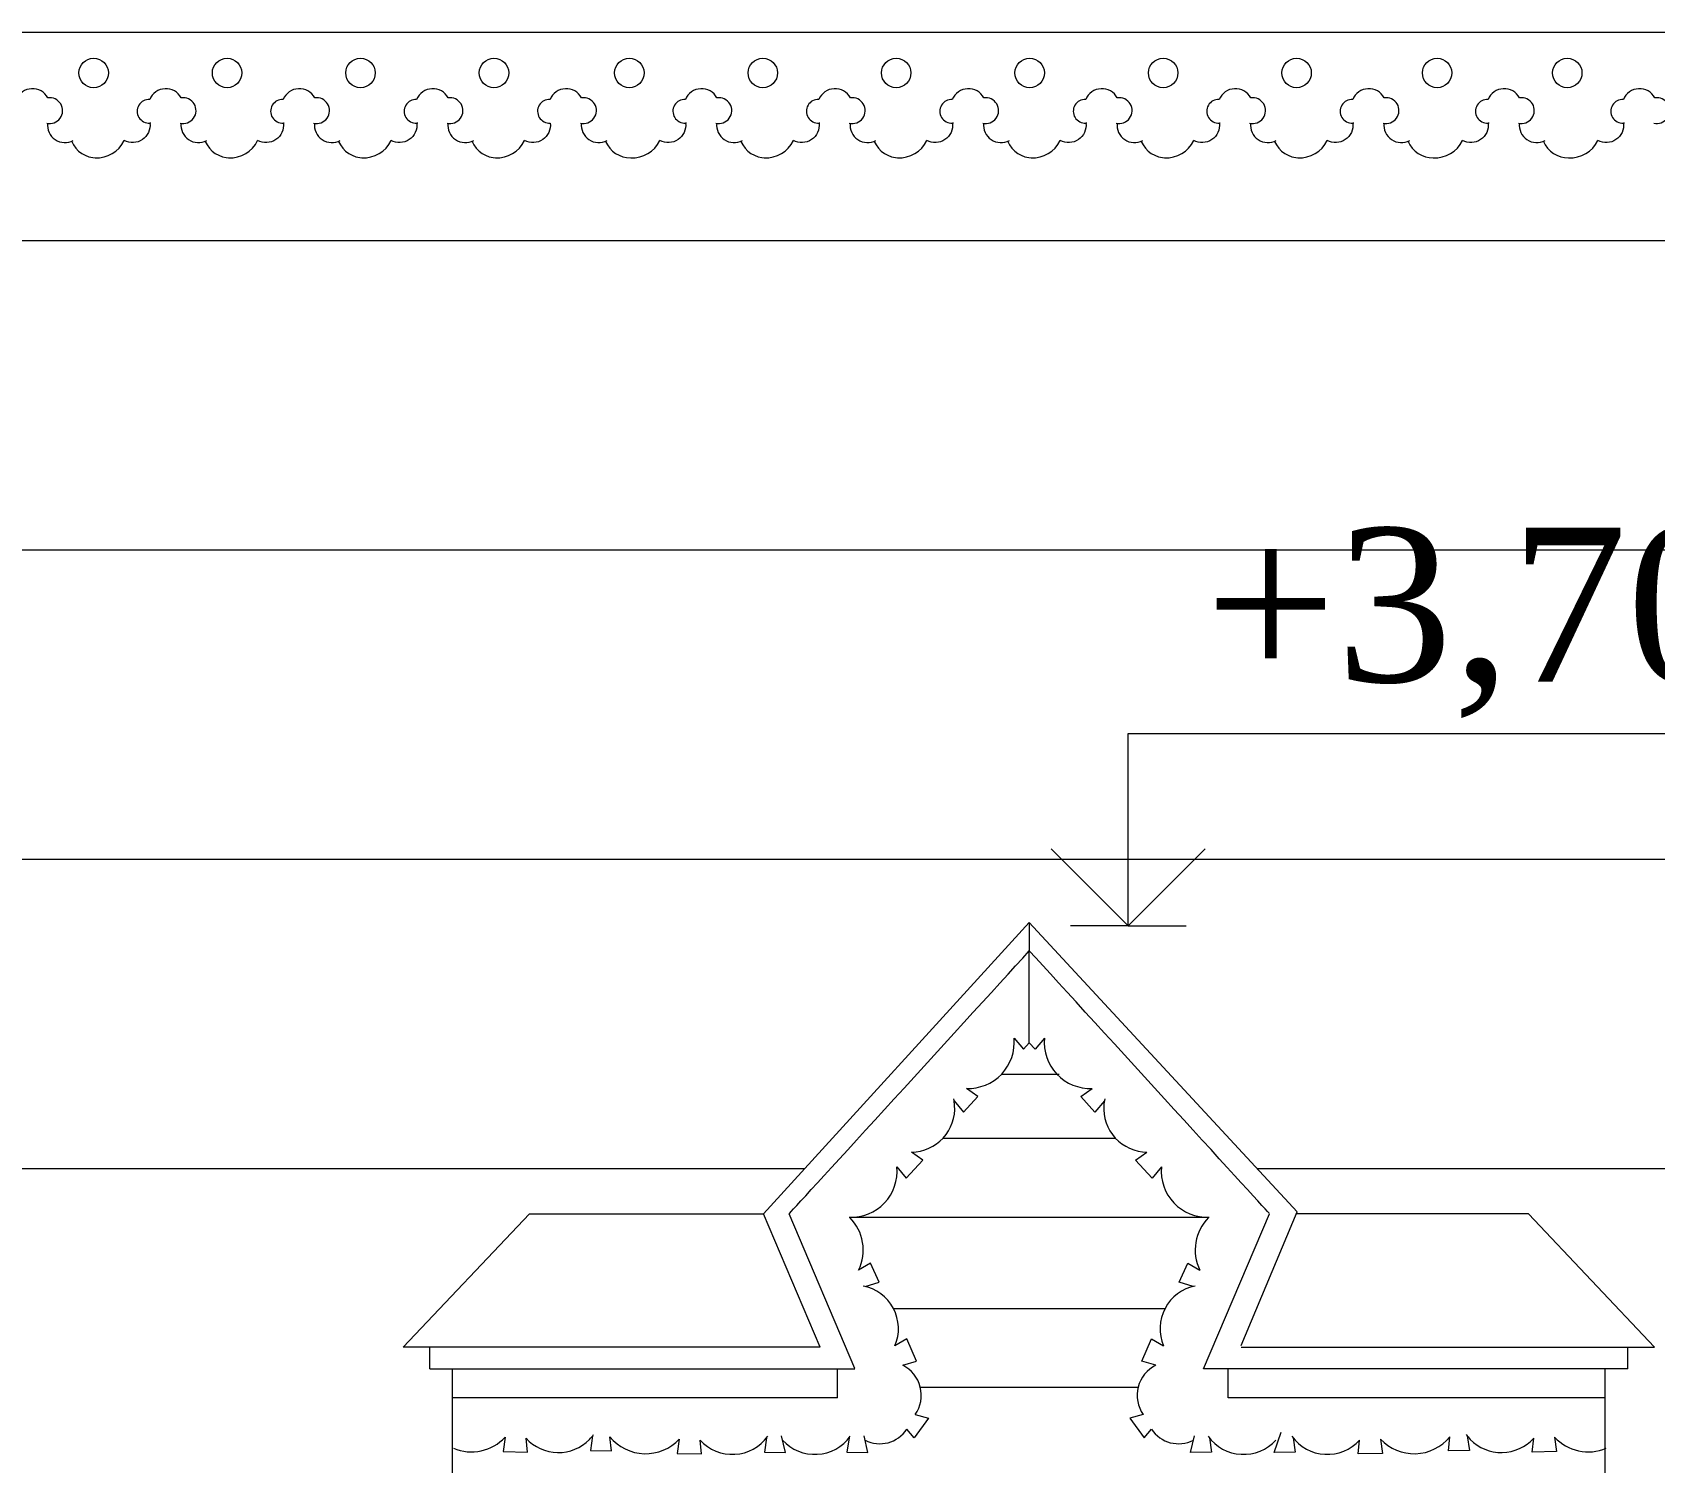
# Model space of a CAD drawing. Header units: millimetres. Extents: x 2399 to 111977, y 1313 to 59551.
# Drawn here: x 89894 to 92001, y 34783 to 36642 of the extents above; entities that cross this region are included whole.
import ezdxf

# ---------------------------------------------------------------- set-up
doc = ezdxf.new("R2010")
doc.units = ezdxf.units.MM
doc.layers.add('dim Level', color=7, linetype='Continuous', lineweight=13)
doc.layers.add('main line', color=7, linetype='Continuous', lineweight=13)
doc.layers.add('hatch1', color=7, linetype='Continuous', lineweight=20, true_color=0x6a6a6a)
doc.styles.add('СГЕНЕРИР_СТИЛЬ_1', font='georgia.ttf')

msp = doc.modelspace()

# ---------------------------------------------------------------- linework, layer by layer
at = {"layer": 'dim Level', "color": 7, "linetype": 'Continuous', "lineweight": 13}
for p, q in [((91317.564, 35481.5009), (91317.564, 35731.5009)), ((91317.564, 35731.5009), (92344.596, 35731.5009)), ((91317.564, 35481.5009), (91217.564, 35581.5009)), ((91417.564, 35581.5009), (91317.564, 35481.5009)), ((91317.564, 35481.5009), (91242.564, 35481.5009)), ((91317.564, 35481.5009), (91392.564, 35481.5009))]:
    msp.add_line(p, q, dxfattribs=at)
at = {"layer": 'hatch1', "color": 251, "linetype": 'Continuous', "lineweight": 20, "true_color": 0x6a6a6a}
for p, q in [((91153.0387, 35288.9309), (91227.6107, 35288.9309)), ((91077.0336, 35205.8886), (91300.6336, 35205.8886)), ((90954.9767, 35102.9422), (91422.6905, 35102.9422)), ((91012.2785, 34984.5936), (91365.3887, 34984.5936)), ((91047.1797, 34882.3491), (91330.4875, 34882.3491))]:
    msp.add_line(p, q, dxfattribs=at)
at = {"layer": 'main line', "color": 7, "linetype": 'Continuous', "lineweight": 13}
for p, q in [((92306.7549, 36641.9532), (87758.7219, 36641.9532)), ((89664.9716, 36371.6731), (92062.8131, 36371.6731)), ((89664.9716, 35969.8175), (92759.146, 35969.8175)), ((89664.9716, 35567.962), (93214.9716, 35567.962)), ((91188.8336, 35485.6436), (91188.8336, 35448.8514)), ((91188.8336, 35329.3523), (91188.8336, 35448.8514)), ((91169.1111, 35335.74), (91181.2896, 35321.26)), ((91181.2896, 35321.26), (91188.8336, 35329.3523)), ((91196.3776, 35321.26), (91188.8336, 35329.3523)), ((91208.5561, 35335.74), (91196.3776, 35321.26)), ((91121.8489, 35259.6756), (91107.1814, 35270.3159)), ((91255.8182, 35259.6756), (91270.4858, 35270.3159)), ((91091.1947, 35254.0535), (91103.3732, 35239.5734)), ((91103.3732, 35239.5734), (91121.8489, 35259.6756)), ((91274.294, 35239.5734), (91255.8182, 35259.6756)), ((91286.4725, 35254.0535), (91274.294, 35239.5734)), ((91050.6324, 35177), (91035.9648, 35187.6403)), ((91327.0348, 35177), (91341.7024, 35187.6403)), ((89664.9716, 35166.1065), (90896.8426, 35166.1065)), ((91016.9064, 35168.3664), (91029.0849, 35153.8863)), ((91029.0849, 35153.8863), (91050.6324, 35177)), ((91348.5822, 35153.8863), (91327.0348, 35177)), ((91360.7608, 35168.3664), (91348.5822, 35153.8863)), ((91484.7383, 35166.1065), (93214.9716, 35166.1065)), ((90375.3432, 34934.342), (90539.2673, 35107.5407)), ((90539.2673, 35107.5407), (90843.3255, 35107.5407)), ((91837.4686, 35107.5407), (91535.84, 35107.5407)), ((92001.3927, 34934.342), (91837.4686, 35107.5407)), ((90982.766, 35043.4364), (90967.1417, 35034.2585)), ((90993.7851, 35018.4558), (90982.766, 35043.4364)), ((91383.8821, 35018.4558), (91394.9012, 35043.4364)), ((91394.9012, 35043.4364), (91410.5255, 35034.2585)), ((90975.6394, 35013.0966), (90993.7851, 35018.4558)), ((91402.0278, 35013.0966), (91383.8821, 35018.4558)), ((90917.2722, 34934.342), (90375.3432, 34934.342)), ((90410.0276, 34906.1896), (90410.0276, 34934.342)), ((91029.9957, 34945.0675), (91014.3713, 34935.8897)), ((91042.5438, 34916.0663), (91029.9957, 34945.0675)), ((91335.1234, 34916.0663), (91347.6715, 34945.0675)), ((91347.6715, 34945.0675), (91363.2959, 34935.8897)), ((91464.0351, 34934.342), (92001.3927, 34934.342)), ((91966.7083, 34906.1896), (91966.7083, 34934.342)), ((90410.0276, 34906.1896), (90962.0952, 34906.1896)), ((90439.4499, 34771.1319), (90439.4499, 34906.1896)), ((90939.8795, 34868.5507), (90939.8795, 34906.1896)), ((91024.3981, 34910.707), (91042.5438, 34916.0663)), ((91353.2691, 34910.707), (91335.1234, 34916.0663)), ((91966.7083, 34906.1896), (91415.2957, 34906.1896)), ((91447.3535, 34868.5507), (91447.3535, 34906.1896)), ((91937.286, 34771.1319), (91937.286, 34906.1896)), ((90939.8795, 34868.5507), (90439.4499, 34868.5507)), ((91937.286, 34868.5507), (91447.3535, 34868.5507)), ((91040.7514, 34846.5462), (91058.1032, 34841.8968)), ((91336.9158, 34846.5462), (91319.564, 34841.8968)), ((91039.4787, 34816.5429), (91029.9333, 34827.8503)), ((91058.1032, 34841.8968), (91039.4787, 34816.5429)), ((91319.564, 34841.8968), (91338.1885, 34816.5429)), ((91338.1885, 34816.5429), (91347.7339, 34827.8503)), ((91507.2634, 34797.2136), (91516.192, 34823.714)), ((90507.8835, 34817.3488), (90505.1622, 34798.6249)), ((90536.7533, 34797.8933), (90534.9515, 34815.9241)), ((90621.2805, 34818.8146), (90618.5592, 34800.0907)), ((90645.8586, 34799.6519), (90644.0568, 34817.6826)), ((90734.1008, 34814.9105), (90731.3795, 34796.1866)), ((90762.9706, 34795.4551), (90761.1688, 34813.4858)), ((90847.4978, 34816.3763), (90844.7765, 34797.6524)), ((90872.0759, 34797.2136), (90867.0719, 34819.0214)), ((90954.6711, 34816.3763), (90951.9498, 34797.6524)), ((90979.2492, 34797.2136), (90974.2453, 34819.0214)), ((91398.418, 34797.2136), (91403.4219, 34819.0214)), ((91422.996, 34816.3763), (91425.7174, 34797.6524)), ((91531.8414, 34816.3763), (91534.5628, 34797.6524)), ((91616.3687, 34795.4551), (91618.1705, 34813.4858)), ((91645.2385, 34814.9105), (91647.9598, 34796.1866)), ((91733.4806, 34799.6519), (91735.2824, 34817.6826)), ((91758.0587, 34818.8146), (91760.78, 34800.0907)), ((91842.586, 34797.8933), (91844.3878, 34815.9241)), ((91871.4557, 34817.3488), (91874.177, 34798.6249)), ((90505.1622, 34798.6249), (90536.7533, 34797.8933)), ((90618.5592, 34800.0907), (90645.8586, 34799.6519)), ((90731.3795, 34796.1866), (90762.9706, 34795.4551)), ((90844.7765, 34797.6524), (90872.0759, 34797.2136)), ((90951.9498, 34797.6524), (90979.2492, 34797.2136)), ((91425.7174, 34797.6524), (91398.418, 34797.2136)), ((91534.5628, 34797.6524), (91507.2634, 34797.2136)), ((91647.9598, 34796.1866), (91616.3687, 34795.4551)), ((91760.78, 34800.0907), (91733.4806, 34799.6519)), ((91874.177, 34798.6249), (91842.586, 34797.8933))]:
    msp.add_line(p, q, dxfattribs=at)
at = {"layer": 'main line', "color": 7, "linetype": 'Continuous', "lineweight": 13, "flags": 128}
for points in [[(89912.0955, 36524.2389, 1.219803903), (89913.5259, 36556.9208, 0.63216014), (89872.5619, 36554.9226, 1.067465283), (89872.7967, 36524.2389, -0.60309642), (89839.4049, 36501.4727)], [(89912.0955, 36524.2389, 1.219803903), (89913.5259, 36556.9208, 0.63216014), (89872.5619, 36554.9226, 1.067465283), (89872.7967, 36524.2389, -0.60309642), (89839.4049, 36501.4727)], [(89912.0955, 36524.2389, 1.219803903), (89913.5259, 36556.9208, 0.63216014), (89872.5619, 36554.9226, 1.067465283), (89872.7967, 36524.2389, -0.60309642), (89839.4049, 36501.4727)], [(89912.0955, 36524.2389, 1.219803903), (89913.5259, 36556.9208, 0.63216014), (89872.5619, 36554.9226, 1.067465283), (89872.7967, 36524.2389, -0.60309642), (89839.4049, 36501.4727)], [(89912.0955, 36524.2389, 1.219803903), (89913.5259, 36556.9208, 0.63216014), (89872.5619, 36554.9226, 1.067465283), (89872.7967, 36524.2389, -0.60309642), (89839.4049, 36501.4727)], [(89912.0955, 36524.2389, 1.219803903), (89913.5259, 36556.9208, 0.63216014), (89872.5619, 36554.9226, 1.067465283), (89872.7967, 36524.2389, -0.60309642), (89839.4049, 36501.4727)], [(90085.5075, 36524.2389, 1.219803903), (90086.9379, 36556.9208, 0.63216014), (90045.9739, 36554.9226, 1.067465283), (90046.2086, 36524.2389, -0.60309642), (90012.8169, 36501.4727)], [(90085.5075, 36524.2389, 1.219803903), (90086.9379, 36556.9208, 0.63216014), (90045.9739, 36554.9226, 1.067465283), (90046.2086, 36524.2389, -0.60309642), (90012.8169, 36501.4727)], [(90085.5075, 36524.2389, 1.219803903), (90086.9379, 36556.9208, 0.63216014), (90045.9739, 36554.9226, 1.067465283), (90046.2086, 36524.2389, -0.60309642), (90012.8169, 36501.4727)], [(90085.5075, 36524.2389, 1.219803903), (90086.9379, 36556.9208, 0.63216014), (90045.9739, 36554.9226, 1.067465283), (90046.2086, 36524.2389, -0.60309642), (90012.8169, 36501.4727)], [(90085.5075, 36524.2389, 1.219803903), (90086.9379, 36556.9208, 0.63216014), (90045.9739, 36554.9226, 1.067465283), (90046.2086, 36524.2389, -0.60309642), (90012.8169, 36501.4727)], [(90085.5075, 36524.2389, 1.219803903), (90086.9379, 36556.9208, 0.63216014), (90045.9739, 36554.9226, 1.067465283), (90046.2086, 36524.2389, -0.60309642), (90012.8169, 36501.4727)], [(90258.9194, 36524.2389, 1.219803903), (90260.3499, 36556.9208, 0.63216014), (90219.3858, 36554.9226, 1.067465283), (90219.6206, 36524.2389, -0.60309642), (90186.2288, 36501.4727)], [(90258.9194, 36524.2389, 1.219803903), (90260.3499, 36556.9208, 0.63216014), (90219.3858, 36554.9226, 1.067465283), (90219.6206, 36524.2389, -0.60309642), (90186.2288, 36501.4727)], [(90258.9194, 36524.2389, 1.219803903), (90260.3499, 36556.9208, 0.63216014), (90219.3858, 36554.9226, 1.067465283), (90219.6206, 36524.2389, -0.60309642), (90186.2288, 36501.4727)], [(90258.9194, 36524.2389, 1.219803903), (90260.3499, 36556.9208, 0.63216014), (90219.3858, 36554.9226, 1.067465283), (90219.6206, 36524.2389, -0.60309642), (90186.2288, 36501.4727)], [(90258.9194, 36524.2389, 1.219803903), (90260.3499, 36556.9208, 0.63216014), (90219.3858, 36554.9226, 1.067465283), (90219.6206, 36524.2389, -0.60309642), (90186.2288, 36501.4727)], [(90258.9194, 36524.2389, 1.219803903), (90260.3499, 36556.9208, 0.63216014), (90219.3858, 36554.9226, 1.067465283), (90219.6206, 36524.2389, -0.60309642), (90186.2288, 36501.4727)], [(90432.3314, 36524.2389, 1.219803903), (90433.7618, 36556.9208, 0.63216014), (90392.7978, 36554.9226, 1.067465283), (90393.0326, 36524.2389, -0.60309642), (90359.6408, 36501.4727)], [(90432.3314, 36524.2389, 1.219803903), (90433.7618, 36556.9208, 0.63216014), (90392.7978, 36554.9226, 1.067465283), (90393.0326, 36524.2389, -0.60309642), (90359.6408, 36501.4727)], [(90432.3314, 36524.2389, 1.219803903), (90433.7618, 36556.9208, 0.63216014), (90392.7978, 36554.9226, 1.067465283), (90393.0326, 36524.2389, -0.60309642), (90359.6408, 36501.4727)], [(90432.3314, 36524.2389, 1.219803903), (90433.7618, 36556.9208, 0.63216014), (90392.7978, 36554.9226, 1.067465283), (90393.0326, 36524.2389, -0.60309642), (90359.6408, 36501.4727)], [(90432.3314, 36524.2389, 1.219803903), (90433.7618, 36556.9208, 0.63216014), (90392.7978, 36554.9226, 1.067465283), (90393.0326, 36524.2389, -0.60309642), (90359.6408, 36501.4727)], [(90432.3314, 36524.2389, 1.219803903), (90433.7618, 36556.9208, 0.63216014), (90392.7978, 36554.9226, 1.067465283), (90393.0326, 36524.2389, -0.60309642), (90359.6408, 36501.4727)], [(90605.7434, 36524.2389, 1.219803903), (90607.1738, 36556.9208, 0.63216014), (90566.2098, 36554.9226, 1.067465283), (90566.4445, 36524.2389, -0.60309642), (90533.0528, 36501.4727)], [(90605.7434, 36524.2389, 1.219803903), (90607.1738, 36556.9208, 0.63216014), (90566.2098, 36554.9226, 1.067465283), (90566.4445, 36524.2389, -0.60309642), (90533.0528, 36501.4727)], [(90605.7434, 36524.2389, 1.219803903), (90607.1738, 36556.9208, 0.63216014), (90566.2098, 36554.9226, 1.067465283), (90566.4445, 36524.2389, -0.60309642), (90533.0528, 36501.4727)], [(90605.7434, 36524.2389, 1.219803903), (90607.1738, 36556.9208, 0.63216014), (90566.2098, 36554.9226, 1.067465283), (90566.4445, 36524.2389, -0.60309642), (90533.0528, 36501.4727)], [(90605.7434, 36524.2389, 1.219803903), (90607.1738, 36556.9208, 0.63216014), (90566.2098, 36554.9226, 1.067465283), (90566.4445, 36524.2389, -0.60309642), (90533.0528, 36501.4727)], [(90605.7434, 36524.2389, 1.219803903), (90607.1738, 36556.9208, 0.63216014), (90566.2098, 36554.9226, 1.067465283), (90566.4445, 36524.2389, -0.60309642), (90533.0528, 36501.4727)], [(90781.61, 36524.2389, 1.219803903), (90783.0405, 36556.9208, 0.63216014), (90742.0765, 36554.9226, 1.067465283), (90742.3112, 36524.2389, -0.60309642), (90708.9195, 36501.4727)], [(90781.61, 36524.2389, 1.219803903), (90783.0405, 36556.9208, 0.63216014), (90742.0765, 36554.9226, 1.067465283), (90742.3112, 36524.2389, -0.60309642), (90708.9195, 36501.4727)], [(90781.61, 36524.2389, 1.219803903), (90783.0405, 36556.9208, 0.63216014), (90742.0765, 36554.9226, 1.067465283), (90742.3112, 36524.2389, -0.60309642), (90708.9195, 36501.4727)], [(90781.61, 36524.2389, 1.219803903), (90783.0405, 36556.9208, 0.63216014), (90742.0765, 36554.9226, 1.067465283), (90742.3112, 36524.2389, -0.60309642), (90708.9195, 36501.4727)], [(90781.61, 36524.2389, 1.219803903), (90783.0405, 36556.9208, 0.63216014), (90742.0765, 36554.9226, 1.067465283), (90742.3112, 36524.2389, -0.60309642), (90708.9195, 36501.4727)], [(90781.61, 36524.2389, 1.219803903), (90783.0405, 36556.9208, 0.63216014), (90742.0765, 36554.9226, 1.067465283), (90742.3112, 36524.2389, -0.60309642), (90708.9195, 36501.4727)], [(90955.022, 36524.2389, 1.219803903), (90956.4525, 36556.9208, 0.63216014), (90915.4884, 36554.9226, 1.067465283), (90915.7232, 36524.2389, -0.60309642), (90882.3314, 36501.4727)], [(90955.022, 36524.2389, 1.219803903), (90956.4525, 36556.9208, 0.63216014), (90915.4884, 36554.9226, 1.067465283), (90915.7232, 36524.2389, -0.60309642), (90882.3314, 36501.4727)], [(90955.022, 36524.2389, 1.219803903), (90956.4525, 36556.9208, 0.63216014), (90915.4884, 36554.9226, 1.067465283), (90915.7232, 36524.2389, -0.60309642), (90882.3314, 36501.4727)], [(90955.022, 36524.2389, 1.219803903), (90956.4525, 36556.9208, 0.63216014), (90915.4884, 36554.9226, 1.067465283), (90915.7232, 36524.2389, -0.60309642), (90882.3314, 36501.4727)], [(90955.022, 36524.2389, 1.219803903), (90956.4525, 36556.9208, 0.63216014), (90915.4884, 36554.9226, 1.067465283), (90915.7232, 36524.2389, -0.60309642), (90882.3314, 36501.4727)], [(90955.022, 36524.2389, 1.219803903), (90956.4525, 36556.9208, 0.63216014), (90915.4884, 36554.9226, 1.067465283), (90915.7232, 36524.2389, -0.60309642), (90882.3314, 36501.4727)], [(91128.434, 36524.2389, 1.219803903), (91129.8644, 36556.9208, 0.63216014), (91088.9004, 36554.9226, 1.067465283), (91089.1352, 36524.2389, -0.60309642), (91055.7434, 36501.4727)], [(91128.434, 36524.2389, 1.219803903), (91129.8644, 36556.9208, 0.63216014), (91088.9004, 36554.9226, 1.067465283), (91089.1352, 36524.2389, -0.60309642), (91055.7434, 36501.4727)], [(91128.434, 36524.2389, 1.219803903), (91129.8644, 36556.9208, 0.63216014), (91088.9004, 36554.9226, 1.067465283), (91089.1352, 36524.2389, -0.60309642), (91055.7434, 36501.4727)], [(91128.434, 36524.2389, 1.219803903), (91129.8644, 36556.9208, 0.63216014), (91088.9004, 36554.9226, 1.067465283), (91089.1352, 36524.2389, -0.60309642), (91055.7434, 36501.4727)], [(91128.434, 36524.2389, 1.219803903), (91129.8644, 36556.9208, 0.63216014), (91088.9004, 36554.9226, 1.067465283), (91089.1352, 36524.2389, -0.60309642), (91055.7434, 36501.4727)], [(91128.434, 36524.2389, 1.219803903), (91129.8644, 36556.9208, 0.63216014), (91088.9004, 36554.9226, 1.067465283), (91089.1352, 36524.2389, -0.60309642), (91055.7434, 36501.4727)], [(91301.8459, 36524.2389, 1.219803903), (91303.2764, 36556.9208, 0.63216014), (91262.3124, 36554.9226, 1.067465283), (91262.5471, 36524.2389, -0.60309642), (91229.1554, 36501.4727)], [(91301.8459, 36524.2389, 1.219803903), (91303.2764, 36556.9208, 0.63216014), (91262.3124, 36554.9226, 1.067465283), (91262.5471, 36524.2389, -0.60309642), (91229.1554, 36501.4727)], [(91301.8459, 36524.2389, 1.219803903), (91303.2764, 36556.9208, 0.63216014), (91262.3124, 36554.9226, 1.067465283), (91262.5471, 36524.2389, -0.60309642), (91229.1554, 36501.4727)], [(91301.8459, 36524.2389, 1.219803903), (91303.2764, 36556.9208, 0.63216014), (91262.3124, 36554.9226, 1.067465283), (91262.5471, 36524.2389, -0.60309642), (91229.1554, 36501.4727)], [(91301.8459, 36524.2389, 1.219803903), (91303.2764, 36556.9208, 0.63216014), (91262.3124, 36554.9226, 1.067465283), (91262.5471, 36524.2389, -0.60309642), (91229.1554, 36501.4727)], [(91301.8459, 36524.2389, 1.219803903), (91303.2764, 36556.9208, 0.63216014), (91262.3124, 36554.9226, 1.067465283), (91262.5471, 36524.2389, -0.60309642), (91229.1554, 36501.4727)], [(91475.2579, 36524.2389, 1.219803903), (91476.6884, 36556.9208, 0.63216014), (91435.7243, 36554.9226, 1.067465283), (91435.9591, 36524.2389, -0.60309642), (91402.5673, 36501.4727)], [(91475.2579, 36524.2389, 1.219803903), (91476.6884, 36556.9208, 0.63216014), (91435.7243, 36554.9226, 1.067465283), (91435.9591, 36524.2389, -0.60309642), (91402.5673, 36501.4727)], [(91475.2579, 36524.2389, 1.219803903), (91476.6884, 36556.9208, 0.63216014), (91435.7243, 36554.9226, 1.067465283), (91435.9591, 36524.2389, -0.60309642), (91402.5673, 36501.4727)], [(91475.2579, 36524.2389, 1.219803903), (91476.6884, 36556.9208, 0.63216014), (91435.7243, 36554.9226, 1.067465283), (91435.9591, 36524.2389, -0.60309642), (91402.5673, 36501.4727)], [(91475.2579, 36524.2389, 1.219803903), (91476.6884, 36556.9208, 0.63216014), (91435.7243, 36554.9226, 1.067465283), (91435.9591, 36524.2389, -0.60309642), (91402.5673, 36501.4727)], [(91475.2579, 36524.2389, 1.219803903), (91476.6884, 36556.9208, 0.63216014), (91435.7243, 36554.9226, 1.067465283), (91435.9591, 36524.2389, -0.60309642), (91402.5673, 36501.4727)], [(91648.6699, 36524.2389, 1.219803903), (91650.1003, 36556.9208, 0.63216014), (91609.1363, 36554.9226, 1.067465283), (91609.3711, 36524.2389, -0.60309642), (91575.9793, 36501.4727)], [(91648.6699, 36524.2389, 1.219803903), (91650.1003, 36556.9208, 0.63216014), (91609.1363, 36554.9226, 1.067465283), (91609.3711, 36524.2389, -0.60309642), (91575.9793, 36501.4727)], [(91648.6699, 36524.2389, 1.219803903), (91650.1003, 36556.9208, 0.63216014), (91609.1363, 36554.9226, 1.067465283), (91609.3711, 36524.2389, -0.60309642), (91575.9793, 36501.4727)], [(91648.6699, 36524.2389, 1.219803903), (91650.1003, 36556.9208, 0.63216014), (91609.1363, 36554.9226, 1.067465283), (91609.3711, 36524.2389, -0.60309642), (91575.9793, 36501.4727)], [(91648.6699, 36524.2389, 1.219803903), (91650.1003, 36556.9208, 0.63216014), (91609.1363, 36554.9226, 1.067465283), (91609.3711, 36524.2389, -0.60309642), (91575.9793, 36501.4727)], [(91648.6699, 36524.2389, 1.219803903), (91650.1003, 36556.9208, 0.63216014), (91609.1363, 36554.9226, 1.067465283), (91609.3711, 36524.2389, -0.60309642), (91575.9793, 36501.4727)], [(91824.5366, 36524.2389, 1.219803903), (91825.967, 36556.9208, 0.63216014), (91785.003, 36554.9226, 1.067465283), (91785.2378, 36524.2389, -0.60309642), (91751.846, 36501.4727)], [(91824.5366, 36524.2389, 1.219803903), (91825.967, 36556.9208, 0.63216014), (91785.003, 36554.9226, 1.067465283), (91785.2378, 36524.2389, -0.60309642), (91751.846, 36501.4727)], [(91824.5366, 36524.2389, 1.219803903), (91825.967, 36556.9208, 0.63216014), (91785.003, 36554.9226, 1.067465283), (91785.2378, 36524.2389, -0.60309642), (91751.846, 36501.4727)], [(91824.5366, 36524.2389, 1.219803903), (91825.967, 36556.9208, 0.63216014), (91785.003, 36554.9226, 1.067465283), (91785.2378, 36524.2389, -0.60309642), (91751.846, 36501.4727)], [(91824.5366, 36524.2389, 1.219803903), (91825.967, 36556.9208, 0.63216014), (91785.003, 36554.9226, 1.067465283), (91785.2378, 36524.2389, -0.60309642), (91751.846, 36501.4727)], [(91824.5366, 36524.2389, 1.219803903), (91825.967, 36556.9208, 0.63216014), (91785.003, 36554.9226, 1.067465283), (91785.2378, 36524.2389, -0.60309642), (91751.846, 36501.4727)], [(92000.4033, 36524.2389, 1.219803903), (92001.8337, 36556.9208, 0.63216014), (91960.8697, 36554.9226, 1.067465283), (91961.1044, 36524.2389, -0.60309642), (91927.7127, 36501.4727)], [(92000.4033, 36524.2389, 1.219803903), (92001.8337, 36556.9208, 0.63216014), (91960.8697, 36554.9226, 1.067465283), (91961.1044, 36524.2389, -0.60309642), (91927.7127, 36501.4727)], [(92000.4033, 36524.2389, 1.219803903), (92001.8337, 36556.9208, 0.63216014), (91960.8697, 36554.9226, 1.067465283), (91961.1044, 36524.2389, -0.60309642), (91927.7127, 36501.4727)], [(92000.4033, 36524.2389, 1.219803903), (92001.8337, 36556.9208, 0.63216014), (91960.8697, 36554.9226, 1.067465283), (91961.1044, 36524.2389, -0.60309642), (91927.7127, 36501.4727)], [(92000.4033, 36524.2389, 1.219803903), (92001.8337, 36556.9208, 0.63216014), (91960.8697, 36554.9226, 1.067465283), (91961.1044, 36524.2389, -0.60309642), (91927.7127, 36501.4727)], [(92000.4033, 36524.2389, 1.219803903), (92001.8337, 36556.9208, 0.63216014), (91960.8697, 36554.9226, 1.067465283), (91961.1044, 36524.2389, -0.60309642), (91927.7127, 36501.4727)], [(89913.2932, 36524.2389, 0.60309642), (89946.685, 36501.4727)], [(89913.2932, 36524.2389, 0.60309642), (89946.685, 36501.4727)], [(89913.2932, 36524.2389, 0.60309642), (89946.685, 36501.4727)], [(89913.2932, 36524.2389, 0.60309642), (89946.685, 36501.4727)], [(89913.2932, 36524.2389, 0.60309642), (89946.685, 36501.4727)], [(89913.2932, 36524.2389, 0.60309642), (89946.685, 36501.4727)], [(90047.4063, 36524.2389, -0.017938026), (90046.235, 36523.9951)], [(90047.4063, 36524.2389, -0.017938026), (90046.235, 36523.9951)], [(90047.4063, 36524.2389, -0.017938026), (90046.235, 36523.9951)], [(90047.4063, 36524.2389, -0.017938026), (90046.235, 36523.9951)], [(90047.4063, 36524.2389, -0.017938026), (90046.235, 36523.9951)], [(90047.4063, 36524.2389, -0.017938026), (90046.235, 36523.9951)], [(90086.7052, 36524.2389, 0.60309642), (90120.0969, 36501.4727)], [(90086.7052, 36524.2389, 0.60309642), (90120.0969, 36501.4727)], [(90086.7052, 36524.2389, 0.60309642), (90120.0969, 36501.4727)], [(90086.7052, 36524.2389, 0.60309642), (90120.0969, 36501.4727)], [(90086.7052, 36524.2389, 0.60309642), (90120.0969, 36501.4727)], [(90086.7052, 36524.2389, 0.60309642), (90120.0969, 36501.4727)], [(90220.8183, 36524.2389, -0.017938026), (90219.6469, 36523.9951)], [(90220.8183, 36524.2389, -0.017938026), (90219.6469, 36523.9951)], [(90220.8183, 36524.2389, -0.017938026), (90219.6469, 36523.9951)], [(90220.8183, 36524.2389, -0.017938026), (90219.6469, 36523.9951)], [(90220.8183, 36524.2389, -0.017938026), (90219.6469, 36523.9951)], [(90220.8183, 36524.2389, -0.017938026), (90219.6469, 36523.9951)], [(90260.1171, 36524.2389, 0.60309642), (90293.5089, 36501.4727)], [(90260.1171, 36524.2389, 0.60309642), (90293.5089, 36501.4727)], [(90260.1171, 36524.2389, 0.60309642), (90293.5089, 36501.4727)], [(90260.1171, 36524.2389, 0.60309642), (90293.5089, 36501.4727)], [(90260.1171, 36524.2389, 0.60309642), (90293.5089, 36501.4727)], [(90260.1171, 36524.2389, 0.60309642), (90293.5089, 36501.4727)], [(90394.2303, 36524.2389, -0.017938026), (90393.0589, 36523.9951)], [(90394.2303, 36524.2389, -0.017938026), (90393.0589, 36523.9951)], [(90394.2303, 36524.2389, -0.017938026), (90393.0589, 36523.9951)], [(90394.2303, 36524.2389, -0.017938026), (90393.0589, 36523.9951)], [(90394.2303, 36524.2389, -0.017938026), (90393.0589, 36523.9951)], [(90394.2303, 36524.2389, -0.017938026), (90393.0589, 36523.9951)], [(90433.5291, 36524.2389, 0.60309642), (90466.9209, 36501.4727)], [(90433.5291, 36524.2389, 0.60309642), (90466.9209, 36501.4727)], [(90433.5291, 36524.2389, 0.60309642), (90466.9209, 36501.4727)], [(90433.5291, 36524.2389, 0.60309642), (90466.9209, 36501.4727)], [(90433.5291, 36524.2389, 0.60309642), (90466.9209, 36501.4727)], [(90433.5291, 36524.2389, 0.60309642), (90466.9209, 36501.4727)], [(90606.9411, 36524.2389, 0.60309642), (90640.3328, 36501.4727)], [(90606.9411, 36524.2389, 0.60309642), (90640.3328, 36501.4727)], [(90606.9411, 36524.2389, 0.60309642), (90640.3328, 36501.4727)], [(90606.9411, 36524.2389, 0.60309642), (90640.3328, 36501.4727)], [(90606.9411, 36524.2389, 0.60309642), (90640.3328, 36501.4727)], [(90606.9411, 36524.2389, 0.60309642), (90640.3328, 36501.4727)], [(90743.5089, 36524.2389, -0.017938026), (90742.3376, 36523.9951)], [(90743.5089, 36524.2389, -0.017938026), (90742.3376, 36523.9951)], [(90743.5089, 36524.2389, -0.017938026), (90742.3376, 36523.9951)], [(90743.5089, 36524.2389, -0.017938026), (90742.3376, 36523.9951)], [(90743.5089, 36524.2389, -0.017938026), (90742.3376, 36523.9951)], [(90743.5089, 36524.2389, -0.017938026), (90742.3376, 36523.9951)], [(90782.8078, 36524.2389, 0.60309642), (90816.1995, 36501.4727)], [(90782.8078, 36524.2389, 0.60309642), (90816.1995, 36501.4727)], [(90782.8078, 36524.2389, 0.60309642), (90816.1995, 36501.4727)], [(90782.8078, 36524.2389, 0.60309642), (90816.1995, 36501.4727)], [(90782.8078, 36524.2389, 0.60309642), (90816.1995, 36501.4727)], [(90782.8078, 36524.2389, 0.60309642), (90816.1995, 36501.4727)], [(90916.9209, 36524.2389, -0.017938026), (90915.7495, 36523.9951)], [(90916.9209, 36524.2389, -0.017938026), (90915.7495, 36523.9951)], [(90916.9209, 36524.2389, -0.017938026), (90915.7495, 36523.9951)], [(90916.9209, 36524.2389, -0.017938026), (90915.7495, 36523.9951)], [(90916.9209, 36524.2389, -0.017938026), (90915.7495, 36523.9951)], [(90916.9209, 36524.2389, -0.017938026), (90915.7495, 36523.9951)], [(90956.2197, 36524.2389, 0.60309642), (90989.6115, 36501.4727)], [(90956.2197, 36524.2389, 0.60309642), (90989.6115, 36501.4727)], [(90956.2197, 36524.2389, 0.60309642), (90989.6115, 36501.4727)], [(90956.2197, 36524.2389, 0.60309642), (90989.6115, 36501.4727)], [(90956.2197, 36524.2389, 0.60309642), (90989.6115, 36501.4727)], [(90956.2197, 36524.2389, 0.60309642), (90989.6115, 36501.4727)], [(91090.3329, 36524.2389, -0.017938026), (91089.1615, 36523.9951)], [(91090.3329, 36524.2389, -0.017938026), (91089.1615, 36523.9951)], [(91090.3329, 36524.2389, -0.017938026), (91089.1615, 36523.9951)], [(91090.3329, 36524.2389, -0.017938026), (91089.1615, 36523.9951)], [(91090.3329, 36524.2389, -0.017938026), (91089.1615, 36523.9951)], [(91090.3329, 36524.2389, -0.017938026), (91089.1615, 36523.9951)], [(91129.6317, 36524.2389, 0.60309642), (91163.0234, 36501.4727)], [(91129.6317, 36524.2389, 0.60309642), (91163.0234, 36501.4727)], [(91129.6317, 36524.2389, 0.60309642), (91163.0234, 36501.4727)], [(91129.6317, 36524.2389, 0.60309642), (91163.0234, 36501.4727)], [(91129.6317, 36524.2389, 0.60309642), (91163.0234, 36501.4727)], [(91129.6317, 36524.2389, 0.60309642), (91163.0234, 36501.4727)], [(91263.7448, 36524.2389, -0.017938026), (91262.5735, 36523.9951)], [(91263.7448, 36524.2389, -0.017938026), (91262.5735, 36523.9951)], [(91263.7448, 36524.2389, -0.017938026), (91262.5735, 36523.9951)], [(91263.7448, 36524.2389, -0.017938026), (91262.5735, 36523.9951)], [(91263.7448, 36524.2389, -0.017938026), (91262.5735, 36523.9951)], [(91263.7448, 36524.2389, -0.017938026), (91262.5735, 36523.9951)], [(91303.0437, 36524.2389, 0.60309642), (91336.4354, 36501.4727)], [(91303.0437, 36524.2389, 0.60309642), (91336.4354, 36501.4727)], [(91303.0437, 36524.2389, 0.60309642), (91336.4354, 36501.4727)], [(91303.0437, 36524.2389, 0.60309642), (91336.4354, 36501.4727)], [(91303.0437, 36524.2389, 0.60309642), (91336.4354, 36501.4727)], [(91303.0437, 36524.2389, 0.60309642), (91336.4354, 36501.4727)], [(91437.1568, 36524.2389, -0.017938026), (91435.9854, 36523.9951)], [(91437.1568, 36524.2389, -0.017938026), (91435.9854, 36523.9951)], [(91437.1568, 36524.2389, -0.017938026), (91435.9854, 36523.9951)], [(91437.1568, 36524.2389, -0.017938026), (91435.9854, 36523.9951)], [(91437.1568, 36524.2389, -0.017938026), (91435.9854, 36523.9951)], [(91437.1568, 36524.2389, -0.017938026), (91435.9854, 36523.9951)], [(91476.4556, 36524.2389, 0.60309642), (91509.8474, 36501.4727)], [(91476.4556, 36524.2389, 0.60309642), (91509.8474, 36501.4727)], [(91476.4556, 36524.2389, 0.60309642), (91509.8474, 36501.4727)], [(91476.4556, 36524.2389, 0.60309642), (91509.8474, 36501.4727)], [(91476.4556, 36524.2389, 0.60309642), (91509.8474, 36501.4727)], [(91476.4556, 36524.2389, 0.60309642), (91509.8474, 36501.4727)], [(91610.5688, 36524.2389, -0.017938026), (91609.3974, 36523.9951)], [(91610.5688, 36524.2389, -0.017938026), (91609.3974, 36523.9951)], [(91610.5688, 36524.2389, -0.017938026), (91609.3974, 36523.9951)], [(91610.5688, 36524.2389, -0.017938026), (91609.3974, 36523.9951)], [(91610.5688, 36524.2389, -0.017938026), (91609.3974, 36523.9951)], [(91610.5688, 36524.2389, -0.017938026), (91609.3974, 36523.9951)], [(91649.8676, 36524.2389, 0.60309642), (91683.2593, 36501.4727)], [(91649.8676, 36524.2389, 0.60309642), (91683.2593, 36501.4727)], [(91649.8676, 36524.2389, 0.60309642), (91683.2593, 36501.4727)], [(91649.8676, 36524.2389, 0.60309642), (91683.2593, 36501.4727)], [(91649.8676, 36524.2389, 0.60309642), (91683.2593, 36501.4727)], [(91649.8676, 36524.2389, 0.60309642), (91683.2593, 36501.4727)], [(91786.4355, 36524.2389, -0.017938026), (91785.2641, 36523.9951)], [(91786.4355, 36524.2389, -0.017938026), (91785.2641, 36523.9951)], [(91786.4355, 36524.2389, -0.017938026), (91785.2641, 36523.9951)], [(91786.4355, 36524.2389, -0.017938026), (91785.2641, 36523.9951)], [(91786.4355, 36524.2389, -0.017938026), (91785.2641, 36523.9951)], [(91786.4355, 36524.2389, -0.017938026), (91785.2641, 36523.9951)], [(91825.7343, 36524.2389, 0.60309642), (91859.126, 36501.4727)], [(91825.7343, 36524.2389, 0.60309642), (91859.126, 36501.4727)], [(91825.7343, 36524.2389, 0.60309642), (91859.126, 36501.4727)], [(91825.7343, 36524.2389, 0.60309642), (91859.126, 36501.4727)], [(91825.7343, 36524.2389, 0.60309642), (91859.126, 36501.4727)], [(91825.7343, 36524.2389, 0.60309642), (91859.126, 36501.4727)], [(91962.3022, 36524.2389, -0.017938026), (91961.1308, 36523.9951)], [(91962.3022, 36524.2389, -0.017938026), (91961.1308, 36523.9951)], [(91962.3022, 36524.2389, -0.017938026), (91961.1308, 36523.9951)], [(91962.3022, 36524.2389, -0.017938026), (91961.1308, 36523.9951)], [(91962.3022, 36524.2389, -0.017938026), (91961.1308, 36523.9951)], [(91962.3022, 36524.2389, -0.017938026), (91961.1308, 36523.9951)], [(89944.5705, 36500.4878, 0.304535594), (89977.3439, 36479.1291)], [(89944.5705, 36500.4878, 0.304535594), (89977.3439, 36479.1291)], [(89944.5705, 36500.4878, 0.304535594), (89977.3439, 36479.1291)], [(89944.5705, 36500.4878, 0.304535594), (89977.3439, 36479.1291)], [(89944.5705, 36500.4878, 0.304535594), (89977.3439, 36479.1291)], [(89944.5705, 36500.4878, 0.304535594), (89977.3439, 36479.1291)], [(89974.8892, 36479.1291, 0.304535594), (90012.8169, 36501.4727)], [(89974.8892, 36479.1291, 0.304535594), (90012.8169, 36501.4727)], [(89974.8892, 36479.1291, 0.304535594), (90012.8169, 36501.4727)], [(89974.8892, 36479.1291, 0.304535594), (90012.8169, 36501.4727)], [(89974.8892, 36479.1291, 0.304535594), (90012.8169, 36501.4727)], [(89974.8892, 36479.1291, 0.304535594), (90012.8169, 36501.4727)], [(90117.9825, 36500.4878, 0.304535594), (90150.7559, 36479.1291)], [(90117.9825, 36500.4878, 0.304535594), (90150.7559, 36479.1291)], [(90117.9825, 36500.4878, 0.304535594), (90150.7559, 36479.1291)], [(90117.9825, 36500.4878, 0.304535594), (90150.7559, 36479.1291)], [(90117.9825, 36500.4878, 0.304535594), (90150.7559, 36479.1291)], [(90117.9825, 36500.4878, 0.304535594), (90150.7559, 36479.1291)], [(90148.3011, 36479.1291, 0.304535594), (90186.2288, 36501.4727)], [(90148.3011, 36479.1291, 0.304535594), (90186.2288, 36501.4727)], [(90148.3011, 36479.1291, 0.304535594), (90186.2288, 36501.4727)], [(90148.3011, 36479.1291, 0.304535594), (90186.2288, 36501.4727)], [(90148.3011, 36479.1291, 0.304535594), (90186.2288, 36501.4727)], [(90148.3011, 36479.1291, 0.304535594), (90186.2288, 36501.4727)], [(90291.3945, 36500.4878, 0.304535594), (90324.1678, 36479.1291)], [(90291.3945, 36500.4878, 0.304535594), (90324.1678, 36479.1291)], [(90291.3945, 36500.4878, 0.304535594), (90324.1678, 36479.1291)], [(90291.3945, 36500.4878, 0.304535594), (90324.1678, 36479.1291)], [(90291.3945, 36500.4878, 0.304535594), (90324.1678, 36479.1291)], [(90291.3945, 36500.4878, 0.304535594), (90324.1678, 36479.1291)], [(90321.7131, 36479.1291, 0.304535594), (90359.6408, 36501.4727)], [(90321.7131, 36479.1291, 0.304535594), (90359.6408, 36501.4727)], [(90321.7131, 36479.1291, 0.304535594), (90359.6408, 36501.4727)], [(90321.7131, 36479.1291, 0.304535594), (90359.6408, 36501.4727)], [(90321.7131, 36479.1291, 0.304535594), (90359.6408, 36501.4727)], [(90321.7131, 36479.1291, 0.304535594), (90359.6408, 36501.4727)], [(90464.8064, 36500.4878, 0.304535594), (90497.5798, 36479.1291)], [(90464.8064, 36500.4878, 0.304535594), (90497.5798, 36479.1291)], [(90464.8064, 36500.4878, 0.304535594), (90497.5798, 36479.1291)], [(90464.8064, 36500.4878, 0.304535594), (90497.5798, 36479.1291)], [(90464.8064, 36500.4878, 0.304535594), (90497.5798, 36479.1291)], [(90464.8064, 36500.4878, 0.304535594), (90497.5798, 36479.1291)], [(90495.1251, 36479.1291, 0.304535594), (90533.0528, 36501.4727)], [(90495.1251, 36479.1291, 0.304535594), (90533.0528, 36501.4727)], [(90495.1251, 36479.1291, 0.304535594), (90533.0528, 36501.4727)], [(90495.1251, 36479.1291, 0.304535594), (90533.0528, 36501.4727)], [(90495.1251, 36479.1291, 0.304535594), (90533.0528, 36501.4727)], [(90495.1251, 36479.1291, 0.304535594), (90533.0528, 36501.4727)], [(90638.2184, 36500.4878, 0.304535594), (90670.9918, 36479.1291)], [(90638.2184, 36500.4878, 0.304535594), (90670.9918, 36479.1291)], [(90638.2184, 36500.4878, 0.304535594), (90670.9918, 36479.1291)], [(90638.2184, 36500.4878, 0.304535594), (90670.9918, 36479.1291)], [(90638.2184, 36500.4878, 0.304535594), (90670.9918, 36479.1291)], [(90638.2184, 36500.4878, 0.304535594), (90670.9918, 36479.1291)], [(90670.9918, 36479.1291, 0.304535594), (90708.9195, 36501.4727)], [(90670.9918, 36479.1291, 0.304535594), (90708.9195, 36501.4727)], [(90670.9918, 36479.1291, 0.304535594), (90708.9195, 36501.4727)], [(90670.9918, 36479.1291, 0.304535594), (90708.9195, 36501.4727)], [(90670.9918, 36479.1291, 0.304535594), (90708.9195, 36501.4727)], [(90670.9918, 36479.1291, 0.304535594), (90708.9195, 36501.4727)], [(90814.0851, 36500.4878, 0.304535594), (90846.8585, 36479.1291)], [(90814.0851, 36500.4878, 0.304535594), (90846.8585, 36479.1291)], [(90814.0851, 36500.4878, 0.304535594), (90846.8585, 36479.1291)], [(90814.0851, 36500.4878, 0.304535594), (90846.8585, 36479.1291)], [(90814.0851, 36500.4878, 0.304535594), (90846.8585, 36479.1291)], [(90814.0851, 36500.4878, 0.304535594), (90846.8585, 36479.1291)], [(90844.4037, 36479.1291, 0.304535594), (90882.3314, 36501.4727)], [(90844.4037, 36479.1291, 0.304535594), (90882.3314, 36501.4727)], [(90844.4037, 36479.1291, 0.304535594), (90882.3314, 36501.4727)], [(90844.4037, 36479.1291, 0.304535594), (90882.3314, 36501.4727)], [(90844.4037, 36479.1291, 0.304535594), (90882.3314, 36501.4727)], [(90844.4037, 36479.1291, 0.304535594), (90882.3314, 36501.4727)], [(90987.4971, 36500.4878, 0.304535594), (91020.2704, 36479.1291)], [(90987.4971, 36500.4878, 0.304535594), (91020.2704, 36479.1291)], [(90987.4971, 36500.4878, 0.304535594), (91020.2704, 36479.1291)], [(90987.4971, 36500.4878, 0.304535594), (91020.2704, 36479.1291)], [(90987.4971, 36500.4878, 0.304535594), (91020.2704, 36479.1291)], [(90987.4971, 36500.4878, 0.304535594), (91020.2704, 36479.1291)], [(91017.8157, 36479.1291, 0.304535594), (91055.7434, 36501.4727)], [(91017.8157, 36479.1291, 0.304535594), (91055.7434, 36501.4727)], [(91017.8157, 36479.1291, 0.304535594), (91055.7434, 36501.4727)], [(91017.8157, 36479.1291, 0.304535594), (91055.7434, 36501.4727)], [(91017.8157, 36479.1291, 0.304535594), (91055.7434, 36501.4727)], [(91017.8157, 36479.1291, 0.304535594), (91055.7434, 36501.4727)], [(91160.909, 36500.4878, 0.304535594), (91193.6824, 36479.1291)], [(91160.909, 36500.4878, 0.304535594), (91193.6824, 36479.1291)], [(91160.909, 36500.4878, 0.304535594), (91193.6824, 36479.1291)], [(91160.909, 36500.4878, 0.304535594), (91193.6824, 36479.1291)], [(91160.909, 36500.4878, 0.304535594), (91193.6824, 36479.1291)], [(91160.909, 36500.4878, 0.304535594), (91193.6824, 36479.1291)], [(91191.2277, 36479.1291, 0.304535594), (91229.1554, 36501.4727)], [(91191.2277, 36479.1291, 0.304535594), (91229.1554, 36501.4727)], [(91191.2277, 36479.1291, 0.304535594), (91229.1554, 36501.4727)], [(91191.2277, 36479.1291, 0.304535594), (91229.1554, 36501.4727)], [(91191.2277, 36479.1291, 0.304535594), (91229.1554, 36501.4727)], [(91191.2277, 36479.1291, 0.304535594), (91229.1554, 36501.4727)], [(91334.321, 36500.4878, 0.304535594), (91367.0944, 36479.1291)], [(91334.321, 36500.4878, 0.304535594), (91367.0944, 36479.1291)], [(91334.321, 36500.4878, 0.304535594), (91367.0944, 36479.1291)], [(91334.321, 36500.4878, 0.304535594), (91367.0944, 36479.1291)], [(91334.321, 36500.4878, 0.304535594), (91367.0944, 36479.1291)], [(91334.321, 36500.4878, 0.304535594), (91367.0944, 36479.1291)], [(91364.6396, 36479.1291, 0.304535594), (91402.5673, 36501.4727)], [(91364.6396, 36479.1291, 0.304535594), (91402.5673, 36501.4727)], [(91364.6396, 36479.1291, 0.304535594), (91402.5673, 36501.4727)], [(91364.6396, 36479.1291, 0.304535594), (91402.5673, 36501.4727)], [(91364.6396, 36479.1291, 0.304535594), (91402.5673, 36501.4727)], [(91364.6396, 36479.1291, 0.304535594), (91402.5673, 36501.4727)], [(91507.733, 36500.4878, 0.304535594), (91540.5063, 36479.1291)], [(91507.733, 36500.4878, 0.304535594), (91540.5063, 36479.1291)], [(91507.733, 36500.4878, 0.304535594), (91540.5063, 36479.1291)], [(91507.733, 36500.4878, 0.304535594), (91540.5063, 36479.1291)], [(91507.733, 36500.4878, 0.304535594), (91540.5063, 36479.1291)], [(91507.733, 36500.4878, 0.304535594), (91540.5063, 36479.1291)], [(91538.0516, 36479.1291, 0.304535594), (91575.9793, 36501.4727)], [(91538.0516, 36479.1291, 0.304535594), (91575.9793, 36501.4727)], [(91538.0516, 36479.1291, 0.304535594), (91575.9793, 36501.4727)], [(91538.0516, 36479.1291, 0.304535594), (91575.9793, 36501.4727)], [(91538.0516, 36479.1291, 0.304535594), (91575.9793, 36501.4727)], [(91538.0516, 36479.1291, 0.304535594), (91575.9793, 36501.4727)], [(91681.1449, 36500.4878, 0.304535594), (91713.9183, 36479.1291)], [(91681.1449, 36500.4878, 0.304535594), (91713.9183, 36479.1291)], [(91681.1449, 36500.4878, 0.304535594), (91713.9183, 36479.1291)], [(91681.1449, 36500.4878, 0.304535594), (91713.9183, 36479.1291)], [(91681.1449, 36500.4878, 0.304535594), (91713.9183, 36479.1291)], [(91681.1449, 36500.4878, 0.304535594), (91713.9183, 36479.1291)], [(91713.9183, 36479.1291, 0.304535594), (91751.846, 36501.4727)], [(91713.9183, 36479.1291, 0.304535594), (91751.846, 36501.4727)], [(91713.9183, 36479.1291, 0.304535594), (91751.846, 36501.4727)], [(91713.9183, 36479.1291, 0.304535594), (91751.846, 36501.4727)], [(91713.9183, 36479.1291, 0.304535594), (91751.846, 36501.4727)], [(91713.9183, 36479.1291, 0.304535594), (91751.846, 36501.4727)], [(91857.0116, 36500.4878, 0.304535594), (91889.785, 36479.1291)], [(91857.0116, 36500.4878, 0.304535594), (91889.785, 36479.1291)], [(91857.0116, 36500.4878, 0.304535594), (91889.785, 36479.1291)], [(91857.0116, 36500.4878, 0.304535594), (91889.785, 36479.1291)], [(91857.0116, 36500.4878, 0.304535594), (91889.785, 36479.1291)], [(91857.0116, 36500.4878, 0.304535594), (91889.785, 36479.1291)], [(91889.785, 36479.1291, 0.304535594), (91927.7127, 36501.4727)], [(91889.785, 36479.1291, 0.304535594), (91927.7127, 36501.4727)], [(91889.785, 36479.1291, 0.304535594), (91927.7127, 36501.4727)], [(91889.785, 36479.1291, 0.304535594), (91927.7127, 36501.4727)], [(91889.785, 36479.1291, 0.304535594), (91927.7127, 36501.4727)], [(91889.785, 36479.1291, 0.304535594), (91927.7127, 36501.4727)]]:
    msp.add_lwpolyline(points, format="xyb", dxfattribs=at)
at = {"layer": 'main line', "color": 7, "linetype": 'Continuous', "lineweight": 13}
for centre in [(89973.0822, 36589.3516), (89973.0822, 36589.3516), (89973.0822, 36589.3516), (89973.0822, 36589.3516), (89973.0822, 36589.3516), (89973.0822, 36589.3516), (90146.4941, 36589.3516), (90146.4941, 36589.3516), (90146.4941, 36589.3516), (90146.4941, 36589.3516), (90146.4941, 36589.3516), (90146.4941, 36589.3516), (90319.9061, 36589.3516), (90319.9061, 36589.3516), (90319.9061, 36589.3516), (90319.9061, 36589.3516), (90319.9061, 36589.3516), (90319.9061, 36589.3516), (90493.3181, 36589.3516), (90493.3181, 36589.3516), (90493.3181, 36589.3516), (90493.3181, 36589.3516), (90493.3181, 36589.3516), (90493.3181, 36589.3516), (90669.1848, 36589.3516), (90669.1848, 36589.3516), (90669.1848, 36589.3516), (90669.1848, 36589.3516), (90669.1848, 36589.3516), (90669.1848, 36589.3516), (90842.5967, 36589.3516), (90842.5967, 36589.3516), (90842.5967, 36589.3516), (90842.5967, 36589.3516), (90842.5967, 36589.3516), (90842.5967, 36589.3516), (91016.0087, 36589.3516), (91016.0087, 36589.3516), (91016.0087, 36589.3516), (91016.0087, 36589.3516), (91016.0087, 36589.3516), (91016.0087, 36589.3516), (91189.4207, 36589.3516), (91189.4207, 36589.3516), (91189.4207, 36589.3516), (91189.4207, 36589.3516), (91189.4207, 36589.3516), (91189.4207, 36589.3516), (91362.8326, 36589.3516), (91362.8326, 36589.3516), (91362.8326, 36589.3516), (91362.8326, 36589.3516), (91362.8326, 36589.3516), (91362.8326, 36589.3516), (91536.2446, 36589.3516), (91536.2446, 36589.3516), (91536.2446, 36589.3516), (91536.2446, 36589.3516), (91536.2446, 36589.3516), (91536.2446, 36589.3516), (91718.8401, 36589.3516), (91718.8401, 36589.3516), (91718.8401, 36589.3516), (91718.8401, 36589.3516), (91718.8401, 36589.3516), (91718.8401, 36589.3516), (91887.978, 36589.3516), (91887.978, 36589.3516), (91887.978, 36589.3516), (91887.978, 36589.3516), (91887.978, 36589.3516), (91887.978, 36589.3516)]:
    msp.add_circle(centre, 19.1338, dxfattribs=at)
for centre, radius, start, end in [((91109.6656, 35329.9874), 59.7232, 267.6160303, 5.5274213), ((91268.0016, 35329.9874), 59.7232, 174.4725787, 272.3839697), ((91035.3774, 35244.3003), 56.663, 270.5939979, 4.0470312), ((91035.3774, 35244.3003), 56.663, 4.0470312, 12.5059966), ((91342.2898, 35244.3003), 56.663, 175.9529688, 269.4060021), ((91342.2898, 35244.3003), 56.663, 167.4940034, 175.9529688), ((90957.461, 35162.6137), 59.7232, 267.6160303, 5.5274213), ((91420.2062, 35162.6137), 59.7232, 174.4725787, 272.3839697), ((90913.4608, 35060.4352), 59.7232, 334.004534, 44.9142217), ((91464.2064, 35060.4352), 59.7232, 135.0857783, 205.995466), ((90962.2195, 34958.0456), 56.663, 336.9825016, 78.8945003), ((91415.4477, 34958.0456), 56.663, 101.1054997, 203.0174984), ((91004.6441, 34871.5077), 43.8954, 325.3433757, 63.2547667), ((91373.0231, 34871.5077), 43.8954, 116.7452333, 214.6566243), ((90994.84, 34850.5369), 41.7878, 242.4550775, 327.1187909), ((91382.8272, 34850.5369), 41.7878, 212.8812091, 297.5449225), ((90464.0683, 34857.933), 59.7232, 247.0197592, 317.1923445), ((90576.8886, 34854.0289), 56.663, 222.258921, 315.7119544), ((90576.8886, 34854.0289), 56.663, 315.7119544, 324.1709197), ((90690.2856, 34855.4947), 59.7232, 219.2809534, 317.1923445), ((90803.1058, 34851.5907), 56.663, 222.258921, 324.1709197), ((90910.2792, 34851.5907), 56.663, 222.258921, 324.1709197), ((91467.388, 34851.5907), 56.663, 215.8290803, 317.741079), ((91576.2334, 34851.5907), 56.663, 215.8290803, 317.741079), ((91689.0537, 34855.4947), 59.7232, 222.8076555, 320.7190466), ((91802.4507, 34854.0289), 56.663, 215.8290803, 224.2880456), ((91802.4507, 34854.0289), 56.663, 224.2880456, 317.741079), ((91915.271, 34857.933), 59.7232, 222.8076555, 292.9802408)]:
    msp.add_arc(centre, radius, start, end, dxfattribs=at)
for points in [[(90843.3255, 35107.5407), (90843.3255, 35107.5407), (91188.9022, 35485.7187), (91188.9022, 35485.7187)], [(91536.8163, 35109.8706), (91536.8163, 35109.8706), (91188.8157, 35485.6547), (91188.8157, 35485.6547)], [(90876.9876, 35107.5407), (90876.9876, 35107.5407), (91102.553, 35354.4186), (91188.9278, 35448.9545)], [(91501.1061, 35107.5407), (91501.1061, 35107.5407), (91275.1238, 35354.875), (91188.9269, 35449.2161)], [(90917.2722, 34934.342), (90917.2722, 34934.342), (90843.3255, 35107.5407), (90843.3255, 35107.5407)], [(90962.0952, 34906.4884), (90962.0952, 34906.4884), (90876.9876, 35107.5407), (90876.9876, 35107.5407)], [(91415.2957, 34906.1362), (91415.2957, 34906.1362), (91501.1061, 35107.5407), (91501.1061, 35107.5407)], [(91464.0351, 34936.179), (91464.0351, 34936.179), (91536.8163, 35109.8706), (91536.8163, 35109.8706)]]:
    msp.add_open_spline(points, degree=3, dxfattribs=at)

# ---------------------------------------------------------------- texts
at = {"layer": 'dim Level', "color": 7, "lineweight": 13, "insert": (91417.564, 35751.5009), "char_height": 200, "attachment_point": 7, "style": 'СГЕНЕРИР_СТИЛЬ_1'}
msp.add_mtext('\\A1;+3,700', dxfattribs=at)

doc.saveas('drawing.dxf')
